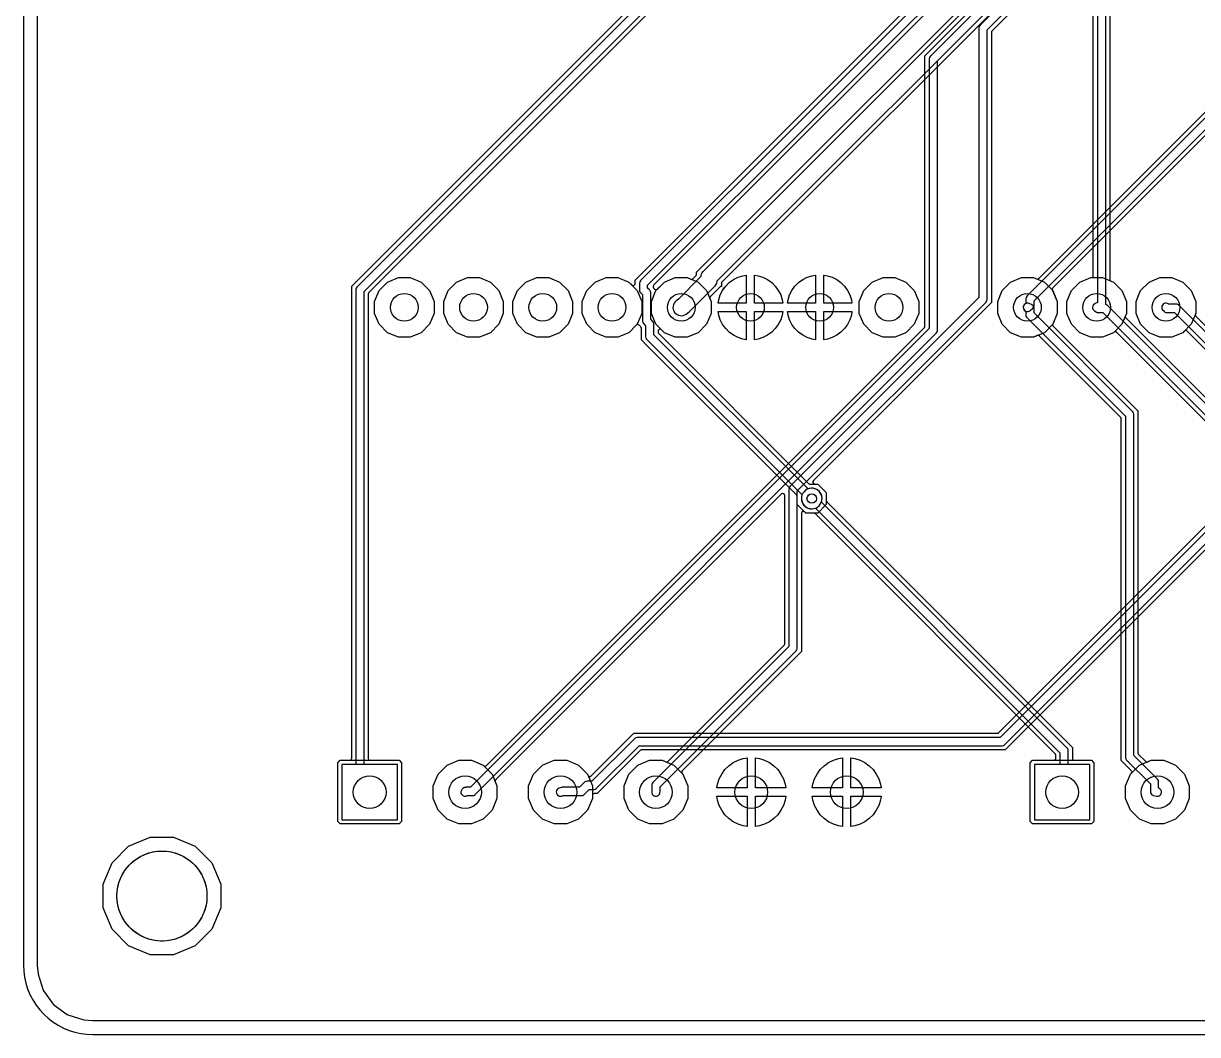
# Model space of a CAD drawing. Header units: inches. Extents: x 0 to 6.5, y 0 to 4.
# Drawn here: x 0 to 1.696, y 0 to 1.46 of the extents above; entities that cross this region are included whole.
import ezdxf

# ---------------------------------------------------------------- set-up
doc = ezdxf.new("R2010")
doc.units = ezdxf.units.IN

msp = doc.modelspace()

# ---------------------------------------------------------------- linework, layer by layer
at = {"layer": '16_copper'}
for points in [[(0.02, 3.9), (0.02, 0.1), (0.02, 0.0999), (0.02, 0.0998), (0.021, 0.0877), (0.021, 0.0874), (0.0211, 0.087), (0.0285, 0.0641), (0.0286, 0.0641), (0.0286, 0.064), (0.0287, 0.0638), (0.0287, 0.0637), (0.0288, 0.0636), (0.0289, 0.0633, 0.006887), (0.029, 0.0633), (0.0431, 0.0438), (0.0432, 0.0437), (0.0432, 0.0437), (0.0435, 0.0434), (0.0437, 0.0432, 0.006878), (0.0438, 0.0431), (0.0633, 0.029), (0.0633, 0.0289), (0.0634, 0.0289), (0.0638, 0.0287), (0.064, 0.0286, 0.00688), (0.0641, 0.0285), (0.087, 0.0211), (0.0873, 0.021), (0.0877, 0.021), (0.0998, 0.02), (0.0999, 0.02), (0.1, 0.02), (6.4, 0.02)], [(2.194, 0.4245), (1.5657, 1.0527), (1.5656, 1.0529), (1.5654, 1.053, 0.101644), (1.5633, 1.0542), (1.563, 1.0543), (1.563, 1.611)], [(1.569, 1.616), (1.569, 1.0907), (1.569, 1.0906), (1.569, 1.0905, 0.218353), (1.5701, 1.0883), (1.5705, 1.0881), (1.5708, 1.0879, 0.00789), (1.5709, 1.0879), (1.5744, 1.0865), (1.5865, 1.0744), (1.593, 1.0586), (1.593, 1.0414), (1.5916, 1.038), (1.5916, 1.0379), (1.5915, 1.0379, 0.218355), (1.5917, 1.0354), (1.592, 1.0351), (1.5922, 1.0348, 0.007882), (1.5922, 1.0347), (2.1956, 0.4314)], [(1.551, 1.6085), (1.551, 1.057), (1.5476, 1.0555), (1.5475, 1.0554), (1.5473, 1.0553, 0.543796), (1.5463, 1.0453), (1.5464, 1.0452), (1.5469, 1.0449), (1.5494, 1.0434, 0.109883), (1.5519, 1.0425), (1.5525, 1.0425), (1.559, 1.0425), (2.1873, 0.4143)], [(1.5161, 1.5921), (1.3818, 1.4577), (1.3816, 1.4576), (1.3815, 1.4574, 0.153125), (1.38, 1.4541), (1.38, 1.4535), (1.38, 1.0645), (1.1073, 0.7917), (1.1071, 0.7916), (1.107, 0.7914, 0.153125), (1.1055, 0.7881), (1.1055, 0.7875), (1.1055, 0.5605), (0.9093, 0.3642), (0.9091, 0.3641), (0.909, 0.3639, 0.153125), (0.9075, 0.3606), (0.9075, 0.36), (0.9075, 0.3513), (0.9074, 0.3507, 0.282081), (0.9107, 0.3446), (0.9118, 0.3442), (0.913, 0.344), (0.9142, 0.3441, 0.27919), (0.9192, 0.3487), (0.9193, 0.3493), (0.9195, 0.3503, 0.002759), (0.9195, 0.3504), (0.9195, 0.351), (0.9195, 0.3575), (1.1157, 0.5538), (1.1159, 0.5539), (1.116, 0.5541, 0.153125), (1.1175, 0.5574), (1.1175, 0.558), (1.1175, 0.785), (1.3902, 1.0578), (1.3904, 1.0579), (1.3905, 1.0581, 0.153125), (1.392, 1.0614), (1.392, 1.062), (1.392, 1.451), (1.5246, 1.5836)], [(1.5252, 1.5757), (1.3989, 1.4494), (1.3987, 1.4491), (1.3985, 1.4489, 0.087651), (1.3981, 1.4479), (1.398, 1.4476), (1.398, 1.4473), (1.398, 1.057), (1.3901, 1.0491), (1.141, 0.8), (1.1409, 0.7999), (1.1408, 0.7998, 0.54841), (1.1423, 0.795), (1.1426, 0.795), (1.1429, 0.7949, 0.01577), (1.1431, 0.7949), (1.1472, 0.7949), (1.1594, 0.7827), (1.1594, 0.7713), (1.1594, 0.771), (1.1595, 0.7707, 0.087654), (1.1599, 0.7697), (1.1601, 0.7695), (1.1603, 0.7692), (1.515, 0.4145), (1.515, 0.399), (1.515, 0.3988, 0.392588), (1.518, 0.396), (1.5425, 0.396), (1.546, 0.3925), (1.546, 0.3075), (1.5425, 0.304), (1.4575, 0.304), (1.454, 0.3075), (1.454, 0.3925), (1.4575, 0.396), (1.488, 0.396), (1.4882, 0.396, 0.392588), (1.491, 0.399), (1.491, 0.4033), (1.491, 0.4036), (1.4909, 0.404, 0.087654), (1.4905, 0.4049), (1.4903, 0.4051), (1.4901, 0.4054), (1.1433, 0.7522), (1.143, 0.7524), (1.1428, 0.7526, 0.087651), (1.1418, 0.753), (1.1415, 0.7531), (1.1412, 0.7531), (1.1298, 0.7531), (1.1286, 0.7543, 0.572901), (1.1236, 0.753), (1.1236, 0.7527), (1.1235, 0.7524, 0.015781), (1.1235, 0.7522), (1.1235, 0.553), (0.9516, 0.3811), (0.9514, 0.3809, 0.274629), (0.9509, 0.3779), (0.951, 0.3777, 0.063465), (0.9516, 0.3769), (0.9524, 0.3761), (0.9594, 0.3591), (0.9594, 0.3408), (0.9524, 0.3239), (0.9394, 0.311), (0.9225, 0.304), (0.9042, 0.304), (0.8873, 0.311), (0.8744, 0.3239), (0.8674, 0.3408), (0.8674, 0.3591), (0.8744, 0.3761), (0.8873, 0.389), (0.9042, 0.396), (0.9225, 0.396), (0.9278, 0.3938), (0.9278, 0.3938), (0.9279, 0.3938, 0.218355), (0.9304, 0.394), (0.9307, 0.3942), (0.931, 0.3944, 0.007896), (0.931, 0.3945), (1.0986, 0.5621), (1.0988, 0.5624), (1.099, 0.5626, 0.087651), (1.0994, 0.5636), (1.0995, 0.5639), (1.0995, 0.5642), (1.0995, 0.7783), (1.0995, 0.7784), (1.0995, 0.7785, 0.54841), (1.095, 0.7809), (1.0948, 0.7807), (1.0945, 0.7805, 0.015772), (1.0944, 0.7804), (0.6821, 0.3681), (0.682, 0.3681), (0.682, 0.368, 0.218345), (0.6812, 0.3656), (0.6813, 0.3652), (0.6814, 0.3649, 0.007884), (0.6814, 0.3648), (0.6838, 0.3591), (0.6838, 0.3408), (0.6768, 0.3239), (0.6639, 0.311), (0.6469, 0.304), (0.6286, 0.304), (0.6117, 0.311), (0.5988, 0.3239), (0.5918, 0.3408), (0.5918, 0.3591), (0.5988, 0.3761), (0.6117, 0.389), (0.6286, 0.396), (0.6469, 0.396), (0.6639, 0.389), (0.6643, 0.3885, 0.414231), (0.6686, 0.3885), (1.3011, 1.0211), (1.3013, 1.0214), (1.3015, 1.0216, 0.087651), (1.3019, 1.0226), (1.302, 1.0229), (1.302, 1.0232), (1.302, 1.4135), (1.4496, 1.5611)], [(2.1865, 0.4065), (1.579, 1.014), (1.5789, 1.0141, 0.16337), (1.5771, 1.0149), (1.5769, 1.0148, 0.155142), (1.5748, 1.014), (1.5744, 1.0135), (1.5586, 1.007), (1.5414, 1.007), (1.5256, 1.0135), (1.5135, 1.0256), (1.507, 1.0414), (1.507, 1.0586), (1.5135, 1.0744), (1.5256, 1.0865), (1.5414, 1.093), (1.542, 1.093, 0.414214), (1.545, 1.096), (1.545, 1.5757)], [(1.4565, 1.5595), (1.3098, 1.4127), (1.3096, 1.4126), (1.3095, 1.4124, 0.153125), (1.308, 1.4091), (1.308, 1.4085), (1.308, 1.0195), (0.6455, 0.357), (0.639, 0.357), (0.6384, 0.3569), (0.6379, 0.3569, 0.101645), (0.6357, 0.356), (0.6356, 0.3559), (0.6356, 0.3559), (0.6355, 0.3559), (0.6352, 0.3556), (0.634, 0.3546, 0.091266), (0.6325, 0.3527), (0.632, 0.3516, 0.490282), (0.6377, 0.344), (0.6389, 0.3441, 0.088301), (0.6411, 0.345), (0.648, 0.345), (0.6482, 0.345), (0.6484, 0.345, 0.153128), (0.6518, 0.3463), (0.6522, 0.3468), (1.3182, 1.0128), (1.3184, 1.0129), (1.3185, 1.0131, 0.153125), (1.32, 1.0164), (1.32, 1.017), (1.32, 1.406), (1.4667, 1.5528)], [(2.2551, 0.4414), (1.6808, 1.0157), (1.6806, 1.0159, 0.392527), (1.6765, 1.0157), (1.6744, 1.0135), (1.6586, 1.007), (1.6414, 1.007), (1.6256, 1.0135), (1.6135, 1.0256), (1.607, 1.0414), (1.607, 1.0586), (1.6135, 1.0744), (1.6256, 1.0865), (1.6414, 1.093), (1.6586, 1.093), (1.6744, 1.0865), (1.6865, 1.0744), (1.693, 1.0586), (1.693, 1.0414), (1.6926, 1.0405, 0.229642), (1.6928, 1.0379), (1.693, 1.0375), (1.6932, 1.0373, 0.007896), (1.6933, 1.0372), (2.2708, 0.4596)], [(2.2705, 0.4515), (1.6692, 1.0527), (1.6691, 1.0529), (1.6689, 1.053, 0.153125), (1.6656, 1.0545), (1.665, 1.0545), (1.6539, 1.0545), (1.6533, 1.055), (1.6522, 1.0556, 0.622973), (1.6442, 1.0484), (1.6447, 1.0472), (1.6453, 1.0462), (1.6458, 1.0458), (1.6473, 1.0443, 0.172365), (1.6509, 1.0425), (1.6515, 1.0425), (1.6625, 1.0425), (2.2638, 0.4413)]]:
    msp.add_lwpolyline(points, format="xyb", dxfattribs=at)
for points in [[(0.5414, 1.007), (0.5256, 1.0135), (0.5135, 1.0256), (0.507, 1.0414), (0.507, 1.0586), (0.5135, 1.0744), (0.5256, 1.0865), (0.5414, 1.093), (0.5586, 1.093), (0.5744, 1.0865), (0.5865, 1.0744), (0.593, 1.0586), (0.593, 1.0414), (0.5865, 1.0256), (0.5744, 1.0135), (0.5586, 1.007)], [(0.6414, 1.007), (0.6256, 1.0135), (0.6135, 1.0256), (0.607, 1.0414), (0.607, 1.0586), (0.6135, 1.0744), (0.6256, 1.0865), (0.6414, 1.093), (0.6586, 1.093), (0.6744, 1.0865), (0.6865, 1.0744), (0.693, 1.0586), (0.693, 1.0414), (0.6865, 1.0256), (0.6744, 1.0135), (0.6586, 1.007)], [(0.7414, 1.007), (0.7256, 1.0135), (0.7135, 1.0256), (0.707, 1.0414), (0.707, 1.0586), (0.7135, 1.0744), (0.7256, 1.0865), (0.7414, 1.093), (0.7586, 1.093), (0.7744, 1.0865), (0.7865, 1.0744), (0.793, 1.0586), (0.793, 1.0414), (0.7865, 1.0256), (0.7744, 1.0135), (0.7586, 1.007)], [(0.8414, 1.007), (0.8256, 1.0135), (0.8135, 1.0256), (0.807, 1.0414), (0.807, 1.0586), (0.8135, 1.0744), (0.8256, 1.0865), (0.8414, 1.093), (0.8586, 1.093), (0.8744, 1.0865), (0.8865, 1.0744), (0.893, 1.0586), (0.893, 1.0414), (0.8865, 1.0256), (0.8744, 1.0135), (0.8586, 1.007)], [(0.9414, 1.007), (0.9256, 1.0135), (0.9135, 1.0256), (0.907, 1.0414), (0.907, 1.0586), (0.9135, 1.0744), (0.9256, 1.0865), (0.9414, 1.093), (0.9586, 1.093), (0.9744, 1.0865), (0.9865, 1.0744), (0.993, 1.0586), (0.993, 1.0414), (0.9865, 1.0256), (0.9744, 1.0135), (0.9586, 1.007)], [(1.0034, 1.056), (1.0042, 1.061), (1.0064, 1.068), (1.0098, 1.0746), (1.0142, 1.0806), (1.0194, 1.0858), (1.0254, 1.0902), (1.032, 1.0936), (1.039, 1.0958), (1.044, 1.0966), (1.044, 1.056)], [(1.056, 1.056), (1.056, 1.0966), (1.061, 1.0958), (1.068, 1.0936), (1.0746, 1.0902), (1.0806, 1.0858), (1.0858, 1.0806), (1.0902, 1.0746), (1.0936, 1.068), (1.0958, 1.061), (1.0966, 1.056)], [(1.1034, 1.056), (1.1042, 1.061), (1.1064, 1.068), (1.1098, 1.0746), (1.1142, 1.0806), (1.1194, 1.0858), (1.1254, 1.0902), (1.132, 1.0936), (1.139, 1.0958), (1.144, 1.0966), (1.144, 1.056)], [(1.156, 1.056), (1.156, 1.0966), (1.161, 1.0958), (1.168, 1.0936), (1.1746, 1.0902), (1.1806, 1.0858), (1.1858, 1.0806), (1.1902, 1.0746), (1.1936, 1.068), (1.1958, 1.061), (1.1966, 1.056)], [(1.2414, 1.007), (1.2256, 1.0135), (1.2135, 1.0256), (1.207, 1.0414), (1.207, 1.0586), (1.2135, 1.0744), (1.2256, 1.0865), (1.2414, 1.093), (1.2586, 1.093), (1.2744, 1.0865), (1.2865, 1.0744), (1.293, 1.0586), (1.293, 1.0414), (1.2865, 1.0256), (1.2744, 1.0135), (1.2586, 1.007)], [(1.039, 1.0042), (1.032, 1.0064), (1.0254, 1.0098), (1.0194, 1.0142), (1.0142, 1.0194), (1.0098, 1.0254), (1.0064, 1.032), (1.0042, 1.039), (1.0034, 1.044), (1.044, 1.044), (1.044, 1.0034)], [(1.05, 1.05), (1.05, 1.05), (1.05, 1.05), (1.05, 1.05)], [(1.056, 1.044), (1.0966, 1.044), (1.0958, 1.039), (1.0936, 1.032), (1.0902, 1.0254), (1.0858, 1.0194), (1.0806, 1.0142), (1.0746, 1.0098), (1.068, 1.0064), (1.061, 1.0042), (1.056, 1.0034)], [(1.139, 1.0042), (1.132, 1.0064), (1.1254, 1.0098), (1.1194, 1.0142), (1.1142, 1.0194), (1.1098, 1.0254), (1.1064, 1.032), (1.1042, 1.039), (1.1034, 1.044), (1.144, 1.044), (1.144, 1.0034)], [(1.15, 1.05), (1.15, 1.05), (1.15, 1.05), (1.15, 1.05)], [(1.156, 1.044), (1.1966, 1.044), (1.1958, 1.039), (1.1936, 1.032), (1.1902, 1.0254), (1.1858, 1.0194), (1.1806, 1.0142), (1.1746, 1.0098), (1.168, 1.0064), (1.161, 1.0042), (1.156, 1.0034)], [(0.4575, 0.304), (0.454, 0.3075), (0.454, 0.3925), (0.4575, 0.396), (0.5425, 0.396), (0.546, 0.3925), (0.546, 0.3075), (0.5425, 0.304)], [(0.54, 0.39), (0.46, 0.39), (0.46, 0.31), (0.54, 0.31)], [(0.7664, 0.304), (0.7495, 0.311), (0.7366, 0.3239), (0.7296, 0.3408), (0.7296, 0.3591), (0.7366, 0.3761), (0.7495, 0.389), (0.7664, 0.396), (0.7847, 0.396), (0.8016, 0.389), (0.8146, 0.3761), (0.8216, 0.3591), (0.8216, 0.3408), (0.8146, 0.3239), (0.8016, 0.311), (0.7847, 0.304)], [(1.0015, 0.356), (1.0024, 0.3617), (1.0048, 0.3692), (1.0084, 0.3762), (1.013, 0.3826), (1.0186, 0.3881), (1.025, 0.3928), (1.032, 0.3963), (1.0395, 0.3988), (1.0452, 0.3997), (1.0452, 0.356)], [(1.0572, 0.356), (1.0572, 0.3997), (1.0629, 0.3988), (1.0704, 0.3963), (1.0774, 0.3928), (1.0838, 0.3881), (1.0893, 0.3826), (1.0939, 0.3762), (1.0975, 0.3692), (1.0999, 0.3617), (1.1009, 0.356)], [(1.1393, 0.356), (1.1402, 0.3617), (1.1426, 0.3692), (1.1462, 0.3762), (1.1508, 0.3826), (1.1564, 0.3881), (1.1628, 0.3928), (1.1698, 0.3963), (1.1773, 0.3988), (1.183, 0.3997), (1.183, 0.356)], [(1.195, 0.356), (1.195, 0.3997), (1.2007, 0.3988), (1.2082, 0.3963), (1.2152, 0.3928), (1.2215, 0.3881), (1.2271, 0.3826), (1.2317, 0.3762), (1.2353, 0.3692), (1.2377, 0.3617), (1.2386, 0.356)], [(1.0395, 0.3012), (1.032, 0.3037), (1.025, 0.3072), (1.0186, 0.3119), (1.013, 0.3174), (1.0084, 0.3238), (1.0048, 0.3308), (1.0024, 0.3383), (1.0015, 0.344), (1.0452, 0.344), (1.0452, 0.3003)], [(1.0512, 0.35), (1.0512, 0.35), (1.0512, 0.35), (1.0512, 0.35)], [(1.0572, 0.344), (1.1009, 0.344), (1.0999, 0.3383), (1.0975, 0.3308), (1.0939, 0.3238), (1.0893, 0.3174), (1.0838, 0.3119), (1.0774, 0.3072), (1.0704, 0.3037), (1.0629, 0.3012), (1.0572, 0.3003)], [(1.1773, 0.3012), (1.1698, 0.3037), (1.1628, 0.3072), (1.1564, 0.3119), (1.1508, 0.3174), (1.1462, 0.3238), (1.1426, 0.3308), (1.1402, 0.3383), (1.1393, 0.344), (1.183, 0.344), (1.183, 0.3003)], [(1.189, 0.35), (1.189, 0.35), (1.189, 0.35), (1.189, 0.35)], [(1.195, 0.344), (1.2386, 0.344), (1.2377, 0.3383), (1.2353, 0.3308), (1.2317, 0.3238), (1.2271, 0.3174), (1.2215, 0.3119), (1.2152, 0.3072), (1.2082, 0.3037), (1.2007, 0.3012), (1.195, 0.3003)], [(0.1831, 0.115), (0.1519, 0.1279), (0.1279, 0.1519), (0.115, 0.1831), (0.115, 0.2169), (0.1279, 0.2481), (0.1519, 0.2721), (0.1831, 0.285), (0.2169, 0.285), (0.2481, 0.2721), (0.2721, 0.2481), (0.285, 0.2169), (0.285, 0.1831), (0.2721, 0.1519), (0.2481, 0.1279), (0.2169, 0.115)]]:
    msp.add_lwpolyline(points, close=True, dxfattribs=at)
for points in [[(1.6286, 0.304), (1.6117, 0.311), (1.5988, 0.3239), (1.5918, 0.3408), (1.5918, 0.3591), (1.5988, 0.3761), (1.5998, 0.377, 0.414231), (1.5998, 0.3813), (1.5855, 0.3955), (1.5855, 0.8893), (1.5855, 0.8896), (1.5854, 0.89, 0.087654), (1.585, 0.8909), (1.5848, 0.8911), (1.5846, 0.8914), (1.4674, 1.0087), (1.4673, 1.0087), (1.4673, 1.0087, 0.218345), (1.4649, 1.0095), (1.4645, 1.0094), (1.4642, 1.0093, 0.007884), (1.4641, 1.0093), (1.4586, 1.007), (1.4414, 1.007), (1.4256, 1.0135), (1.4135, 1.0256), (1.407, 1.0414), (1.407, 1.0586), (1.4135, 1.0744), (1.4256, 1.0865), (1.4414, 1.093), (1.4586, 1.093), (1.4744, 1.0865), (1.4865, 1.0744), (1.493, 1.0586), (1.493, 1.0414), (1.4866, 1.026), (1.4866, 1.0259), (1.4866, 1.0259, 0.218355), (1.4868, 1.0234), (1.487, 1.023), (1.4872, 1.0228, 0.007882), (1.4872, 1.0227), (1.6095, 0.9005), (1.6095, 0.4067), (1.6095, 0.4064), (1.6096, 0.406, 0.087654), (1.61, 0.4051), (1.6102, 0.4049), (1.6104, 0.4046), (1.6204, 0.3946), (1.6204, 0.3945), (1.6205, 0.3945, 0.218356), (1.6229, 0.3937), (1.6233, 0.3938), (1.6236, 0.3939, 0.007894), (1.6237, 0.3939), (1.6286, 0.396), (1.6469, 0.396), (1.6639, 0.389), (1.6768, 0.3761), (1.6838, 0.3591), (1.6838, 0.3408), (1.6768, 0.3239), (1.6639, 0.311), (1.6469, 0.304)], [(1.6388, 0.3441, 0.773611), (1.6397, 0.3557), (1.6395, 0.3557), (1.6395, 0.3645), (1.6395, 0.3647), (1.6395, 0.3649, 0.153128), (1.6382, 0.3683), (1.6377, 0.3687), (1.6035, 0.403), (1.6035, 0.8955), (1.6035, 0.8957), (1.6035, 0.8959, 0.153128), (1.6022, 0.8993), (1.6017, 0.8997), (1.4595, 1.042), (1.4595, 1.0485), (1.4595, 1.0487), (1.4595, 1.0488, 0.258805), (1.4564, 1.0537), (1.4559, 1.054), (1.4524, 1.0555), (1.4512, 1.0559, 0.857946), (1.4471, 1.0448), (1.4475, 1.0446), (1.4475, 1.0395), (1.4475, 1.0393), (1.4475, 1.0391, 0.153128), (1.4488, 1.0357), (1.4493, 1.0353), (1.5915, 0.893), (1.5915, 0.4005), (1.5915, 0.4003), (1.5915, 0.4001, 0.153128), (1.5928, 0.3967), (1.5933, 0.3963), (1.6275, 0.362), (1.6275, 0.351), (1.6275, 0.3509), (1.6275, 0.3509, 0.313615), (1.6315, 0.3453), (1.6321, 0.3452), (1.6364, 0.3442), (1.6376, 0.344)], [(1.54, 0.39), (1.509, 0.39), (1.509, 0.4095), (1.509, 0.4097), (1.509, 0.4099, 0.153128), (1.5077, 0.4133), (1.5072, 0.4137), (1.1524, 0.7686), (1.1526, 0.7692, 1), (1.1244, 0.7788), (1.1239, 0.7769, 0.577349), (1.1433, 0.7599), (1.1439, 0.7601), (1.497, 0.407), (1.497, 0.39), (1.46, 0.39), (1.46, 0.31), (1.54, 0.31)]]:
    msp.add_lwpolyline(points, format="xyb", close=True, dxfattribs=at)
at = {"layer": '1_copper'}
for points in [[(0.02, 3.9), (0.02, 0.1), (0.02, 0.0999), (0.02, 0.0998), (0.021, 0.0877), (0.021, 0.0874), (0.0211, 0.087), (0.0285, 0.0641), (0.0286, 0.0641), (0.0286, 0.064), (0.0287, 0.0638), (0.0287, 0.0637), (0.0288, 0.0636), (0.0289, 0.0633, 0.006887), (0.029, 0.0633), (0.0431, 0.0438), (0.0432, 0.0437), (0.0432, 0.0437), (0.0435, 0.0434), (0.0437, 0.0432, 0.006878), (0.0438, 0.0431), (0.0633, 0.029), (0.0633, 0.0289), (0.0634, 0.0289), (0.0638, 0.0287), (0.064, 0.0286, 0.00688), (0.0641, 0.0285), (0.087, 0.0211), (0.0873, 0.021), (0.0877, 0.021), (0.0998, 0.02), (0.0999, 0.02), (0.1, 0.02), (6.4, 0.02)], [(1.308, 1.906), (0.4818, 1.0797), (0.4816, 1.0796), (0.4815, 1.0794, 0.153125), (0.48, 1.0761), (0.48, 1.0755), (0.48, 0.39), (0.46, 0.39), (0.46, 0.31), (0.54, 0.31), (0.54, 0.39), (0.492, 0.39), (0.492, 1.073), (1.3182, 1.8993)], [(1.326, 1.8985), (0.4989, 1.0714), (0.4987, 1.0711), (0.4985, 1.0709, 0.087651), (0.4981, 1.0699), (0.498, 1.0696), (0.498, 1.0693), (0.498, 0.399), (0.498, 0.3988, 0.392588), (0.501, 0.396), (0.5425, 0.396), (0.546, 0.3925), (0.546, 0.3075), (0.5425, 0.304), (0.4575, 0.304), (0.454, 0.3075), (0.454, 0.3925), (0.4575, 0.396), (0.471, 0.396), (0.4712, 0.396, 0.392588), (0.474, 0.399), (0.474, 1.0805), (0.4819, 1.0884), (1.2665, 1.873)], [(2.2677, 1.8592), (1.4868, 1.0783), (1.4866, 1.0781, 0.302367), (1.4863, 1.0747), (1.4864, 1.0746), (1.493, 1.0586), (1.493, 1.0414), (1.4865, 1.0256), (1.4744, 1.0135), (1.4586, 1.007), (1.4414, 1.007), (1.4256, 1.0135), (1.4135, 1.0256), (1.407, 1.0414), (1.407, 1.0586), (1.4135, 1.0744), (1.4256, 1.0865), (1.4414, 1.093), (1.4586, 1.093), (1.463, 1.0911), (1.4631, 1.0911), (1.4632, 1.0911, 0.218355), (1.4657, 1.0913), (1.4659, 1.0915), (1.4659, 1.0915), (1.4659, 1.0915), (1.466, 1.0915), (1.4662, 1.0917, 0.007882), (1.4663, 1.0918), (2.2507, 1.8762)], [(2.2586, 1.8756), (1.4493, 1.0662), (1.4491, 1.0661), (1.449, 1.0659, 0.153125), (1.4475, 1.0626), (1.4475, 1.062), (1.4475, 1.0558), (1.4461, 1.0546), (1.4453, 1.0537, 0.622974), (1.45, 1.044), (1.4512, 1.0441, 0.101646), (1.4534, 1.0451), (1.4539, 1.0454), (1.4574, 1.0484), (1.4577, 1.0488), (1.458, 1.0491, 0.153125), (1.4595, 1.0524), (1.4595, 1.0526, 0.006532), (1.4595, 1.0528), (1.4595, 1.053), (1.4595, 1.0595), (2.2671, 1.8671)], [(1.5006, 1.5786), (1.0089, 1.0869), (1.0087, 1.0867), (1.0085, 1.0864, 0.087651), (1.0081, 1.0854), (1.008, 1.0851), (1.008, 1.0848), (1.008, 1.0814), (1.008, 1.081), (1.0081, 1.0807, -0.003243), (1.0081, 1.0805), (1.0082, 1.0804), (1.0081, 1.0804), (1.0078, 1.0804, 0.174621), (1.006, 1.0795), (0.9921, 1.0656), (0.992, 1.0656), (0.992, 1.0655, 0.218356), (0.9912, 1.0631), (0.9913, 1.0627), (0.9914, 1.0624, 0.007894), (0.9914, 1.0624), (0.993, 1.0586), (0.993, 1.0414), (0.9865, 1.0256), (0.9744, 1.0135), (0.9586, 1.007), (0.9414, 1.007), (0.9256, 1.0135), (0.9216, 1.0176), (0.9215, 1.0176), (0.9215, 1.0177), (0.9212, 1.0179), (0.9209, 1.0181, 0.315123), (0.9175, 1.0177), (0.9173, 1.0175), (0.9171, 1.0172, 0.069861), (0.9166, 1.0163), (0.9166, 1.0159), (0.9165, 1.0156, 0.01338), (0.9165, 1.0154), (0.9165, 1.0142, 0.14431), (0.917, 1.0126), (0.9172, 1.0124), (0.9174, 1.0121), (1.1337, 0.7958), (1.134, 0.7956), (1.1342, 0.7954, 0.087651), (1.1352, 0.795), (1.1355, 0.7949), (1.1358, 0.7949), (1.1472, 0.7949), (1.1594, 0.7827), (1.1594, 0.7653), (1.1472, 0.7531), (1.1298, 0.7531), (1.1176, 0.7653), (1.1176, 0.7767), (1.1176, 0.777), (1.1175, 0.7773, 0.087654), (1.1171, 0.7783), (1.1169, 0.7785), (1.1167, 0.7788), (0.9004, 0.9951), (0.8925, 1.003), (0.8925, 1.0198), (0.8925, 1.0201), (0.8924, 1.0205, 0.087654), (0.892, 1.0214), (0.8918, 1.0216), (0.8916, 1.0219), (0.8893, 1.0242), (0.8891, 1.0244, 0.39257), (0.885, 1.0242), (0.8744, 1.0135), (0.8586, 1.007), (0.8414, 1.007), (0.8256, 1.0135), (0.8135, 1.0256), (0.807, 1.0414), (0.807, 1.0586), (0.8135, 1.0744), (0.8256, 1.0865), (0.8414, 1.093), (0.8586, 1.093), (0.8744, 1.0865), (0.8784, 1.0824), (0.8785, 1.0824), (0.8785, 1.0823, 0.54841), (0.8834, 1.0837), (0.8834, 1.0841), (0.8835, 1.0844, 0.015781), (0.8835, 1.0846), (0.8835, 1.0895), (1.4001, 1.6061)], [(1.407, 1.6045), (0.8913, 1.0887), (0.8911, 1.0886), (0.891, 1.0884, 0.153125), (0.8895, 1.0851), (0.8895, 1.0845), (0.8895, 1.0755), (0.8895, 1.0753), (0.8895, 1.0751, 0.153128), (0.8908, 1.0717), (0.8913, 1.0713), (0.894, 1.0685), (0.894, 1.0305), (0.894, 1.0303), (0.894, 1.0301, 0.153128), (0.8953, 1.0267), (0.8958, 1.0263), (0.8985, 1.0235), (0.8985, 1.008), (0.8985, 1.0078), (0.8985, 1.0076, 0.153128), (0.8998, 1.0042), (0.9003, 1.0038), (1.1246, 0.7794), (1.1244, 0.7788, 0.534509), (1.1395, 0.7591), (1.1414, 0.7594, 1), (1.1356, 0.7886), (1.1337, 0.7881), (1.1331, 0.7879), (0.9105, 1.0105), (0.9105, 1.026), (0.9105, 1.0262), (0.9105, 1.0264, 0.153128), (0.9092, 1.0298), (0.9087, 1.0302), (0.906, 1.033), (0.906, 1.071), (0.906, 1.0712), (0.906, 1.0714, 0.153128), (0.9047, 1.0748), (0.9042, 1.0752), (0.9015, 1.078), (0.9015, 1.082), (1.4172, 1.5978)], [(1.425, 1.597), (0.9101, 1.0821), (0.91, 1.0819, 0.315166), (0.9096, 1.0785), (0.9097, 1.0784, 0.035819), (0.9101, 1.0779), (0.9115, 1.0765, 0.182555), (0.9134, 1.0756), (0.9136, 1.0757, 0.197388), (0.9157, 1.0765), (0.9256, 1.0865), (0.9414, 1.093), (0.9586, 1.093), (0.9638, 1.0908), (0.9638, 1.0908), (0.9639, 1.0908, 0.218355), (0.9664, 1.091), (0.9667, 1.0912), (0.967, 1.0914, 0.007882), (0.967, 1.0915), (0.9711, 1.0956), (0.9713, 1.0958), (0.9715, 1.0961, 0.087651), (0.9719, 1.0971), (0.972, 1.0974), (0.972, 1.0977), (0.972, 1.101), (0.9834, 1.1124), (0.9834, 1.1124), (1.474, 1.603)], [(1.482, 1.6025), (0.9815, 1.102), (0.9812, 1.1016), (0.9809, 1.1013, 0.144213), (0.9781, 1.0951), (0.9781, 1.0947), (0.978, 1.0943), (0.978, 1.094), (0.9461, 1.0621), (0.9428, 1.0596, 1), (0.9572, 1.0404), (0.9612, 1.0434), (0.9612, 1.0434), (0.9613, 1.0435), (0.9625, 1.0445), (0.9625, 1.0445), (0.9625, 1.0445), (0.9625, 1.0445), (0.9985, 1.0805), (0.9988, 1.0809), (0.9991, 1.0812, 0.144213), (1.0019, 1.0874), (1.0019, 1.0878, 0.014426), (1.002, 1.0885), (1.5025, 1.589)], [(2.2946, 1.2876), (1.418, 0.411), (0.8927, 0.411), (0.8924, 0.411), (0.892, 0.4109, 0.087654), (0.8911, 0.4105), (0.8909, 0.4103), (0.8906, 0.4101), (0.8285, 0.348), (0.8246, 0.348), (0.8244, 0.348, 0.392588), (0.8216, 0.345), (0.8216, 0.3408), (0.8146, 0.3239), (0.8016, 0.311), (0.7847, 0.304), (0.7664, 0.304), (0.7495, 0.311), (0.7366, 0.3239), (0.7296, 0.3408), (0.7296, 0.3591), (0.7366, 0.3761), (0.7495, 0.389), (0.7664, 0.396), (0.7847, 0.396), (0.8016, 0.389), (0.8146, 0.3761), (0.8152, 0.3745, 0.458562), (0.8195, 0.3731), (0.8198, 0.3733), (0.8201, 0.3736), (0.8815, 0.435), (1.4068, 0.435), (1.4071, 0.435), (1.4075, 0.4351, 0.087654), (1.4084, 0.4355), (1.4086, 0.4357), (1.4089, 0.4359), (2.2855, 1.3125)], [(2.2863, 1.3047), (1.4105, 0.429), (0.8865, 0.429), (0.8863, 0.429), (0.8861, 0.429, 0.153128), (0.8827, 0.4277), (0.8823, 0.4272), (0.821, 0.366), (0.8145, 0.366), (0.8143, 0.366), (0.8141, 0.366, 0.153128), (0.8107, 0.3647), (0.8103, 0.3642), (0.803, 0.357), (0.7785, 0.357), (0.7784, 0.357), (0.7783, 0.357, 0.050694), (0.7771, 0.3568), (0.7765, 0.3567), (0.7736, 0.3557), (0.7725, 0.3552, 0.77361), (0.7757, 0.344), (0.7769, 0.3442), (0.7775, 0.3443), (0.7795, 0.345), (0.8055, 0.345), (0.8057, 0.345), (0.8059, 0.345, 0.153128), (0.8093, 0.3463), (0.8097, 0.3468), (0.817, 0.354), (0.8235, 0.354), (0.8237, 0.354), (0.8239, 0.354, 0.153128), (0.8273, 0.3553), (0.8277, 0.3558), (0.889, 0.417), (1.413, 0.417), (1.4132, 0.417), (1.4134, 0.417, 0.153128), (1.4168, 0.4183), (1.4172, 0.4188), (2.293, 1.2945)]]:
    msp.add_lwpolyline(points, format="xyb", dxfattribs=at)
for points in [[(0.5414, 1.007), (0.5256, 1.0135), (0.5135, 1.0256), (0.507, 1.0414), (0.507, 1.0586), (0.5135, 1.0744), (0.5256, 1.0865), (0.5414, 1.093), (0.5586, 1.093), (0.5744, 1.0865), (0.5865, 1.0744), (0.593, 1.0586), (0.593, 1.0414), (0.5865, 1.0256), (0.5744, 1.0135), (0.5586, 1.007)], [(0.6414, 1.007), (0.6256, 1.0135), (0.6135, 1.0256), (0.607, 1.0414), (0.607, 1.0586), (0.6135, 1.0744), (0.6256, 1.0865), (0.6414, 1.093), (0.6586, 1.093), (0.6744, 1.0865), (0.6865, 1.0744), (0.693, 1.0586), (0.693, 1.0414), (0.6865, 1.0256), (0.6744, 1.0135), (0.6586, 1.007)], [(0.7414, 1.007), (0.7256, 1.0135), (0.7135, 1.0256), (0.707, 1.0414), (0.707, 1.0586), (0.7135, 1.0744), (0.7256, 1.0865), (0.7414, 1.093), (0.7586, 1.093), (0.7744, 1.0865), (0.7865, 1.0744), (0.793, 1.0586), (0.793, 1.0414), (0.7865, 1.0256), (0.7744, 1.0135), (0.7586, 1.007)], [(1.056, 1.056), (1.056, 1.0966), (1.061, 1.0958), (1.068, 1.0936), (1.0746, 1.0902), (1.0806, 1.0858), (1.0858, 1.0806), (1.0902, 1.0746), (1.0936, 1.068), (1.0958, 1.061), (1.0966, 1.056)], [(1.1034, 1.056), (1.1042, 1.061), (1.1064, 1.068), (1.1098, 1.0746), (1.1142, 1.0806), (1.1194, 1.0858), (1.1254, 1.0902), (1.132, 1.0936), (1.139, 1.0958), (1.144, 1.0966), (1.144, 1.056)], [(1.156, 1.056), (1.156, 1.0966), (1.161, 1.0958), (1.168, 1.0936), (1.1746, 1.0902), (1.1806, 1.0858), (1.1858, 1.0806), (1.1902, 1.0746), (1.1936, 1.068), (1.1958, 1.061), (1.1966, 1.056)], [(1.2414, 1.007), (1.2256, 1.0135), (1.2135, 1.0256), (1.207, 1.0414), (1.207, 1.0586), (1.2135, 1.0744), (1.2256, 1.0865), (1.2414, 1.093), (1.2586, 1.093), (1.2744, 1.0865), (1.2865, 1.0744), (1.293, 1.0586), (1.293, 1.0414), (1.2865, 1.0256), (1.2744, 1.0135), (1.2586, 1.007)], [(1.5414, 1.007), (1.5256, 1.0135), (1.5135, 1.0256), (1.507, 1.0414), (1.507, 1.0586), (1.5135, 1.0744), (1.5256, 1.0865), (1.5414, 1.093), (1.5586, 1.093), (1.5744, 1.0865), (1.5865, 1.0744), (1.593, 1.0586), (1.593, 1.0414), (1.5865, 1.0256), (1.5744, 1.0135), (1.5586, 1.007)], [(1.6414, 1.007), (1.6256, 1.0135), (1.6135, 1.0256), (1.607, 1.0414), (1.607, 1.0586), (1.6135, 1.0744), (1.6256, 1.0865), (1.6414, 1.093), (1.6586, 1.093), (1.6744, 1.0865), (1.6865, 1.0744), (1.693, 1.0586), (1.693, 1.0414), (1.6865, 1.0256), (1.6744, 1.0135), (1.6586, 1.007)], [(1.039, 1.0042), (1.032, 1.0064), (1.0254, 1.0098), (1.0194, 1.0142), (1.0142, 1.0194), (1.0098, 1.0254), (1.0064, 1.032), (1.0042, 1.039), (1.0034, 1.044), (1.044, 1.044), (1.044, 1.0034)], [(1.05, 1.05), (1.05, 1.05), (1.05, 1.05), (1.05, 1.05)], [(1.056, 1.044), (1.0966, 1.044), (1.0958, 1.039), (1.0936, 1.032), (1.0902, 1.0254), (1.0858, 1.0194), (1.0806, 1.0142), (1.0746, 1.0098), (1.068, 1.0064), (1.061, 1.0042), (1.056, 1.0034)], [(1.139, 1.0042), (1.132, 1.0064), (1.1254, 1.0098), (1.1194, 1.0142), (1.1142, 1.0194), (1.1098, 1.0254), (1.1064, 1.032), (1.1042, 1.039), (1.1034, 1.044), (1.144, 1.044), (1.144, 1.0034)], [(1.15, 1.05), (1.15, 1.05), (1.15, 1.05), (1.15, 1.05)], [(1.156, 1.044), (1.1966, 1.044), (1.1958, 1.039), (1.1936, 1.032), (1.1902, 1.0254), (1.1858, 1.0194), (1.1806, 1.0142), (1.1746, 1.0098), (1.168, 1.0064), (1.161, 1.0042), (1.156, 1.0034)], [(0.6286, 0.304), (0.6117, 0.311), (0.5988, 0.3239), (0.5918, 0.3408), (0.5918, 0.3591), (0.5988, 0.3761), (0.6117, 0.389), (0.6286, 0.396), (0.6469, 0.396), (0.6639, 0.389), (0.6768, 0.3761), (0.6838, 0.3591), (0.6838, 0.3408), (0.6768, 0.3239), (0.6639, 0.311), (0.6469, 0.304)], [(0.9042, 0.304), (0.8873, 0.311), (0.8744, 0.3239), (0.8674, 0.3408), (0.8674, 0.3591), (0.8744, 0.3761), (0.8873, 0.389), (0.9042, 0.396), (0.9225, 0.396), (0.9394, 0.389), (0.9524, 0.3761), (0.9594, 0.3591), (0.9594, 0.3408), (0.9524, 0.3239), (0.9394, 0.311), (0.9225, 0.304)], [(1.0015, 0.356), (1.0024, 0.3617), (1.0048, 0.3692), (1.0084, 0.3762), (1.013, 0.3826), (1.0186, 0.3881), (1.025, 0.3928), (1.032, 0.3963), (1.0395, 0.3988), (1.0452, 0.3997), (1.0452, 0.356)], [(1.0572, 0.356), (1.0572, 0.3997), (1.0629, 0.3988), (1.0704, 0.3963), (1.0774, 0.3928), (1.0838, 0.3881), (1.0893, 0.3826), (1.0939, 0.3762), (1.0975, 0.3692), (1.0999, 0.3617), (1.1009, 0.356)], [(1.1393, 0.356), (1.1402, 0.3617), (1.1426, 0.3692), (1.1462, 0.3762), (1.1508, 0.3826), (1.1564, 0.3881), (1.1628, 0.3928), (1.1698, 0.3963), (1.1773, 0.3988), (1.183, 0.3997), (1.183, 0.356)], [(1.195, 0.356), (1.195, 0.3997), (1.2007, 0.3988), (1.2082, 0.3963), (1.2152, 0.3928), (1.2215, 0.3881), (1.2271, 0.3826), (1.2317, 0.3762), (1.2353, 0.3692), (1.2377, 0.3617), (1.2386, 0.356)], [(1.4575, 0.304), (1.454, 0.3075), (1.454, 0.3925), (1.4575, 0.396), (1.5425, 0.396), (1.546, 0.3925), (1.546, 0.3075), (1.5425, 0.304)], [(1.54, 0.39), (1.46, 0.39), (1.46, 0.31), (1.54, 0.31)], [(1.6286, 0.304), (1.6117, 0.311), (1.5988, 0.3239), (1.5918, 0.3408), (1.5918, 0.3591), (1.5988, 0.3761), (1.6117, 0.389), (1.6286, 0.396), (1.6469, 0.396), (1.6639, 0.389), (1.6768, 0.3761), (1.6838, 0.3591), (1.6838, 0.3408), (1.6768, 0.3239), (1.6639, 0.311), (1.6469, 0.304)], [(1.0395, 0.3012), (1.032, 0.3037), (1.025, 0.3072), (1.0186, 0.3119), (1.013, 0.3174), (1.0084, 0.3238), (1.0048, 0.3308), (1.0024, 0.3383), (1.0015, 0.344), (1.0452, 0.344), (1.0452, 0.3003)], [(1.0512, 0.35), (1.0512, 0.35), (1.0512, 0.35), (1.0512, 0.35)], [(1.0572, 0.344), (1.1009, 0.344), (1.0999, 0.3383), (1.0975, 0.3308), (1.0939, 0.3238), (1.0893, 0.3174), (1.0838, 0.3119), (1.0774, 0.3072), (1.0704, 0.3037), (1.0629, 0.3012), (1.0572, 0.3003)], [(1.1773, 0.3012), (1.1698, 0.3037), (1.1628, 0.3072), (1.1564, 0.3119), (1.1508, 0.3174), (1.1462, 0.3238), (1.1426, 0.3308), (1.1402, 0.3383), (1.1393, 0.344), (1.183, 0.344), (1.183, 0.3003)], [(1.189, 0.35), (1.189, 0.35), (1.189, 0.35), (1.189, 0.35)], [(1.195, 0.344), (1.2386, 0.344), (1.2377, 0.3383), (1.2353, 0.3308), (1.2317, 0.3238), (1.2271, 0.3174), (1.2215, 0.3119), (1.2152, 0.3072), (1.2082, 0.3037), (1.2007, 0.3012), (1.195, 0.3003)], [(0.1831, 0.115), (0.1519, 0.1279), (0.1279, 0.1519), (0.115, 0.1831), (0.115, 0.2169), (0.1279, 0.2481), (0.1519, 0.2721), (0.1831, 0.285), (0.2169, 0.285), (0.2481, 0.2721), (0.2721, 0.2481), (0.285, 0.2169), (0.285, 0.1831), (0.2721, 0.1519), (0.2481, 0.1279), (0.2169, 0.115)]]:
    msp.add_lwpolyline(points, close=True, dxfattribs=at)
msp.add_lwpolyline([(1.0034, 1.056), (1.0042, 1.061), (1.0064, 1.068), (1.0098, 1.0746), (1.0105, 1.0757, 0.218352), (1.011, 1.0781), (1.011, 1.0783), (1.0109, 1.0784), (1.0113, 1.0784, -0.0021), (1.0118, 1.0785), (1.0121, 1.0786), (1.0122, 1.0786), (1.0123, 1.0787, 0.053109), (1.013, 1.0791), (1.0132, 1.0794), (1.0134, 1.0796), (1.0142, 1.0806), (1.0194, 1.0858), (1.0254, 1.0902), (1.032, 1.0936), (1.039, 1.0958), (1.044, 1.0966), (1.044, 1.056)], format="xyb", close=True, dxfattribs=at)
at = {"layer": 'drills_NPTH'}
msp.add_circle((0.2, 0.2), 0.065, dxfattribs=at)
at = {"layer": 'drills_PTH'}
for centre, radius in [((0.55, 1.05), 0.02), ((0.65, 1.05), 0.02), ((0.75, 1.05), 0.02), ((0.85, 1.05), 0.02), ((0.95, 1.05), 0.02), ((1.05, 1.05), 0.02), ((1.15, 1.05), 0.02), ((1.25, 1.05), 0.02), ((1.45, 1.05), 0.02), ((1.55, 1.05), 0.02), ((1.65, 1.05), 0.02), ((0.5, 0.35), 0.0236), ((0.6378, 0.35), 0.0236), ((0.7756, 0.35), 0.0236), ((0.9134, 0.35), 0.0236), ((1.0512, 0.35), 0.0236), ((1.189, 0.35), 0.0236), ((1.5, 0.35), 0.0236), ((1.6378, 0.35), 0.0236)]:
    msp.add_circle(centre, radius, dxfattribs=at)
at = {"layer": 'drills_via_1_16'}
msp.add_circle((1.1385, 0.774), 0.00689, dxfattribs=at)
at = {"layer": 'holes'}
msp.add_lwpolyline([(0.265, 0.1979), (0.2647, 0.1936), (0.2642, 0.1894), (0.2633, 0.1852), (0.2622, 0.1811), (0.2609, 0.1771), (0.2592, 0.1732), (0.2574, 0.1693), (0.2552, 0.1657), (0.2529, 0.1621), (0.2503, 0.1587), (0.2475, 0.1555), (0.2445, 0.1525), (0.2413, 0.1497), (0.2379, 0.1471), (0.2343, 0.1448), (0.2307, 0.1426), (0.2268, 0.1408), (0.2229, 0.1391), (0.2189, 0.1378), (0.2148, 0.1367), (0.2106, 0.1358), (0.2064, 0.1353), (0.2021, 0.135), (0.1979, 0.135), (0.1936, 0.1353), (0.1894, 0.1358), (0.1852, 0.1367), (0.1811, 0.1378), (0.1771, 0.1391), (0.1732, 0.1408), (0.1693, 0.1426), (0.1657, 0.1448), (0.1621, 0.1471), (0.1587, 0.1497), (0.1555, 0.1525), (0.1525, 0.1555), (0.1497, 0.1587), (0.1471, 0.1621), (0.1448, 0.1657), (0.1426, 0.1693), (0.1408, 0.1732), (0.1391, 0.1771), (0.1378, 0.1811), (0.1367, 0.1852), (0.1358, 0.1894), (0.1353, 0.1936), (0.135, 0.1979), (0.135, 0.2021), (0.1353, 0.2064), (0.1358, 0.2106), (0.1367, 0.2148), (0.1378, 0.2189), (0.1391, 0.2229), (0.1408, 0.2268), (0.1426, 0.2307), (0.1448, 0.2343), (0.1471, 0.2379), (0.1497, 0.2413), (0.1525, 0.2445), (0.1555, 0.2475), (0.1587, 0.2503), (0.1621, 0.2529), (0.1657, 0.2552), (0.1693, 0.2574), (0.1732, 0.2592), (0.1771, 0.2609), (0.1811, 0.2622), (0.1852, 0.2633), (0.1894, 0.2642), (0.1936, 0.2647), (0.1979, 0.265), (0.2021, 0.265), (0.2064, 0.2647), (0.2106, 0.2642), (0.2148, 0.2633), (0.2189, 0.2622), (0.2229, 0.2609), (0.2268, 0.2592), (0.2307, 0.2574), (0.2343, 0.2552), (0.2379, 0.2529), (0.2413, 0.2503), (0.2445, 0.2475), (0.2475, 0.2445), (0.2503, 0.2413), (0.2529, 0.2379), (0.2552, 0.2343), (0.2574, 0.2307), (0.2592, 0.2268), (0.2609, 0.2229), (0.2622, 0.2189), (0.2633, 0.2148), (0.2642, 0.2106), (0.2647, 0.2064), (0.265, 0.2021), (0.265, 0.1979)], close=True, dxfattribs=at)
at = {"layer": 'outline'}
msp.add_lwpolyline([(0, 3.9), (0, 0.1), (0, 0.1), (0.0004, 0.0913), (0.0015, 0.0826), (0.0034, 0.0741), (0.006, 0.0658), (0.0094, 0.0577), (0.0134, 0.05), (0.0181, 0.0426), (0.0234, 0.0357), (0.0293, 0.0293), (0.0357, 0.0234), (0.0426, 0.0181), (0.05, 0.0134), (0.0577, 0.0094), (0.0658, 0.006), (0.0741, 0.0034), (0.0826, 0.0015), (0.0913, 0.0004), (0.1, 0), (6.4, 0)], dxfattribs=at)

doc.saveas('drawing.dxf')
